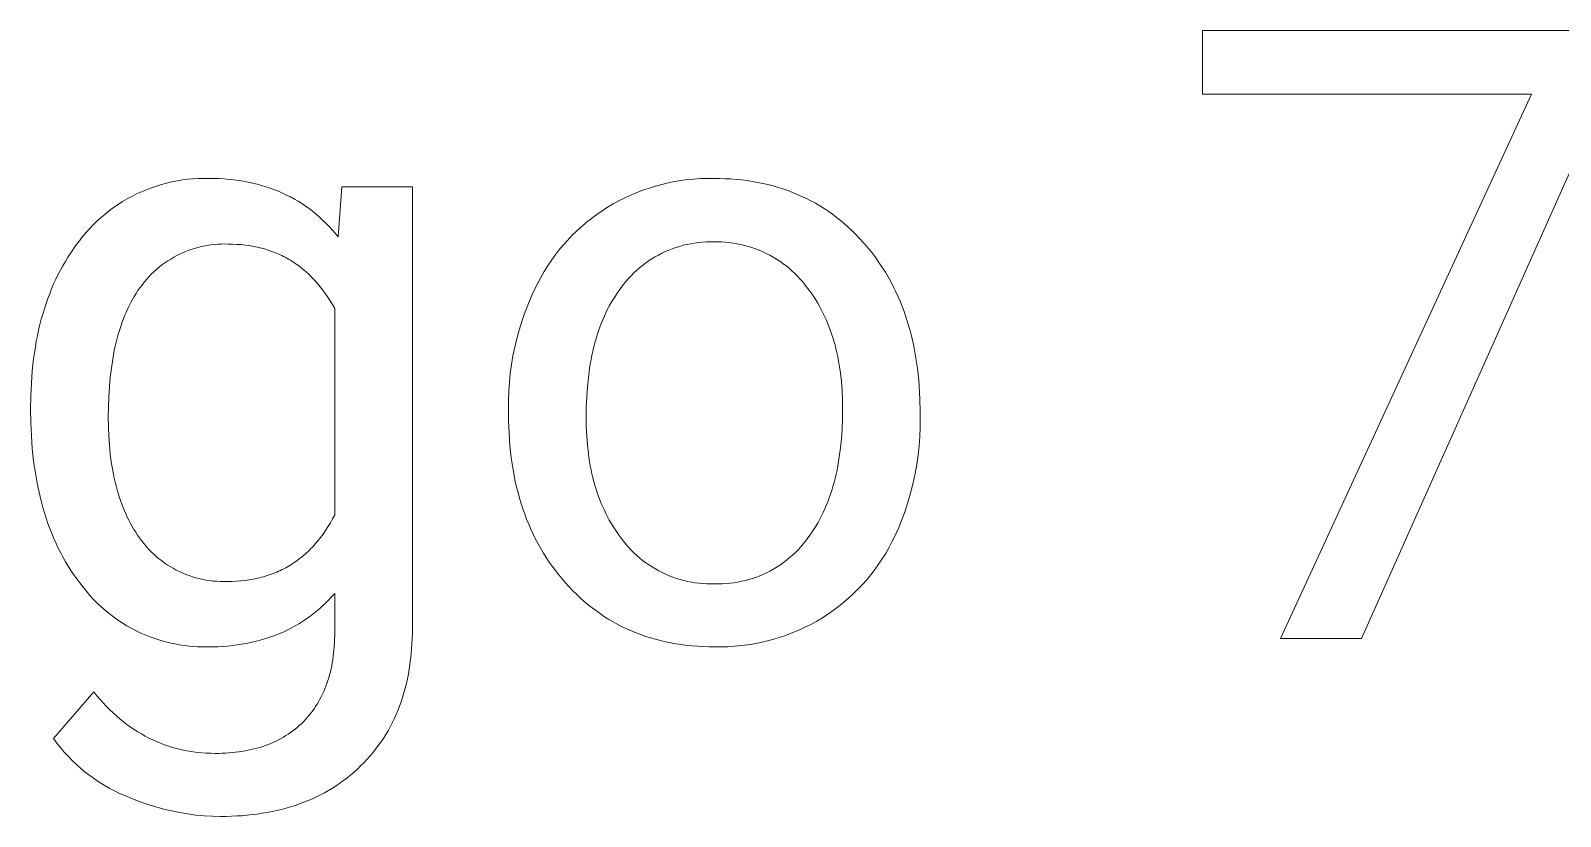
# Model space of a CAD drawing. Header units: millimetres. Extents: x -1480 to 5249, y -840 to 3860.
# Drawn here: x 3458.5 to 3618.7, y -327.3 to -244.9 of the extents above; entities that cross this region are included whole.
import ezdxf

# ---------------------------------------------------------------- set-up
doc = ezdxf.new("R2010")
doc.units = ezdxf.units.MM
doc.header["$MEASUREMENT"] = 0
doc.layers.add('Domyślny', color=7, linetype='Continuous', true_color=0x000000)

msp = doc.modelspace()

# ---------------------------------------------------------------- linework, layer by layer
at = {"layer": 'Domyślny', "color": 18, "lineweight": 15, "true_color": 0x000000}
for p, q in [((3581.21, -251.59), (3581.21, -244.94)), ((3581.21, -244.94), (3624.27, -244.94)), ((3624.27, -249.49), (3597.88, -308.66)), ((3615.69, -251.59), (3581.21, -251.59)), ((3589.39, -308.66), (3615.69, -251.59)), ((3471.65, -261.23), (3472.18, -261.06)), ((3472.18, -261.06), (3472.72, -260.92)), ((3472.72, -260.92), (3473.27, -260.79)), ((3473.27, -260.79), (3473.82, -260.68)), ((3473.82, -260.68), (3474.37, -260.59)), ((3474.37, -260.59), (3474.92, -260.52)), ((3474.92, -260.52), (3475.48, -260.47)), ((3475.48, -260.47), (3476.04, -260.44)), ((3476.04, -260.44), (3476.6, -260.43)), ((3476.6, -260.43), (3477.16, -260.43)), ((3477.16, -260.43), (3477.69, -260.44)), ((3477.69, -260.44), (3478.23, -260.45)), ((3478.23, -260.45), (3478.75, -260.48)), ((3478.75, -260.48), (3479.26, -260.53)), ((3479.26, -260.53), (3479.77, -260.58)), ((3479.77, -260.58), (3480.27, -260.65)), ((3480.27, -260.65), (3480.77, -260.73)), ((3480.77, -260.73), (3481.25, -260.82)), ((3481.25, -260.82), (3481.73, -260.92)), ((3481.73, -260.92), (3482.2, -261.03)), ((3482.2, -261.03), (3482.66, -261.16)), ((3482.66, -261.16), (3483.12, -261.3)), ((3523.92, -261.24), (3524.58, -261.06)), ((3524.58, -261.06), (3525.25, -260.9)), ((3525.25, -260.9), (3525.92, -260.77)), ((3525.92, -260.77), (3526.6, -260.65)), ((3526.6, -260.65), (3527.28, -260.56)), ((3527.28, -260.56), (3527.96, -260.5)), ((3527.96, -260.5), (3528.65, -260.45)), ((3528.65, -260.45), (3529.33, -260.43)), ((3529.33, -260.43), (3530.02, -260.43)), ((3530.02, -260.43), (3530.62, -260.44)), ((3530.62, -260.44), (3531.21, -260.46)), ((3531.21, -260.46), (3531.8, -260.49)), ((3531.8, -260.49), (3532.38, -260.53)), ((3532.38, -260.53), (3532.95, -260.59)), ((3532.95, -260.59), (3533.52, -260.66)), ((3533.52, -260.66), (3534.08, -260.75)), ((3534.08, -260.75), (3534.63, -260.85)), ((3534.63, -260.85), (3535.17, -260.96)), ((3535.17, -260.96), (3535.71, -261.08)), ((3535.71, -261.08), (3536.24, -261.22)), ((3468.1, -262.86), (3468.58, -262.58)), ((3468.58, -262.58), (3469.08, -262.31)), ((3469.08, -262.31), (3469.57, -262.06)), ((3469.57, -262.06), (3470.08, -261.82)), ((3470.08, -261.82), (3470.6, -261.61)), ((3470.6, -261.61), (3471.12, -261.41)), ((3471.12, -261.41), (3471.65, -261.23)), ((3483.12, -261.3), (3483.57, -261.45)), ((3483.57, -261.45), (3484.01, -261.61)), ((3484.01, -261.61), (3484.44, -261.78)), ((3484.44, -261.78), (3484.87, -261.97)), ((3484.87, -261.97), (3485.29, -262.17)), ((3485.29, -262.17), (3485.7, -262.37)), ((3485.7, -262.37), (3486.1, -262.6)), ((3486.1, -262.6), (3486.5, -262.83)), ((3490.67, -266.55), (3491.07, -261.3)), ((3491.07, -261.3), (3498.46, -261.3)), ((3498.46, -261.3), (3498.46, -307.5)), ((3519.5, -263.11), (3520.1, -262.78)), ((3520.1, -262.78), (3520.71, -262.47)), ((3520.71, -262.47), (3521.34, -262.18)), ((3521.34, -262.18), (3521.97, -261.91)), ((3521.97, -261.91), (3522.61, -261.67)), ((3522.61, -261.67), (3523.26, -261.44)), ((3523.26, -261.44), (3523.92, -261.24)), ((3536.24, -261.22), (3536.76, -261.37)), ((3536.76, -261.37), (3537.27, -261.53)), ((3537.27, -261.53), (3537.78, -261.71)), ((3537.78, -261.71), (3538.28, -261.9)), ((3538.28, -261.9), (3538.77, -262.1)), ((3538.77, -262.1), (3539.26, -262.32)), ((3539.26, -262.32), (3539.74, -262.54)), ((3539.74, -262.54), (3540.21, -262.79)), ((3540.21, -262.79), (3540.67, -263.04)), ((3465.86, -264.52), (3466.28, -264.16)), ((3466.28, -264.16), (3466.72, -263.81)), ((3466.72, -263.81), (3467.17, -263.48)), ((3467.17, -263.48), (3467.63, -263.16)), ((3467.63, -263.16), (3468.1, -262.86)), ((3486.5, -262.83), (3486.89, -263.07)), ((3486.89, -263.07), (3487.27, -263.33)), ((3487.27, -263.33), (3487.64, -263.6)), ((3487.64, -263.6), (3488.01, -263.88)), ((3488.01, -263.88), (3488.37, -264.17)), ((3488.37, -264.17), (3488.72, -264.48)), ((3517.22, -264.62), (3517.77, -264.21)), ((3517.77, -264.21), (3518.33, -263.82)), ((3518.33, -263.82), (3518.91, -263.46)), ((3518.91, -263.46), (3519.5, -263.11)), ((3540.67, -263.04), (3541.13, -263.31)), ((3541.13, -263.31), (3541.58, -263.59)), ((3541.58, -263.59), (3542.02, -263.88)), ((3542.02, -263.88), (3542.46, -264.19)), ((3542.46, -264.19), (3542.89, -264.51)), ((3464.28, -266.1), (3464.66, -265.69)), ((3464.66, -265.69), (3465.04, -265.28)), ((3465.04, -265.28), (3465.44, -264.89)), ((3465.44, -264.89), (3465.86, -264.52)), ((3488.72, -264.48), (3489.06, -264.79)), ((3489.06, -264.79), (3489.4, -265.12)), ((3489.4, -265.12), (3489.73, -265.46)), ((3489.73, -265.46), (3490.05, -265.81)), ((3490.05, -265.81), (3490.36, -266.17)), ((3515.17, -266.43), (3515.66, -265.95)), ((3515.66, -265.95), (3516.16, -265.49)), ((3516.16, -265.49), (3516.68, -265.05)), ((3516.68, -265.05), (3517.22, -264.62)), ((3542.89, -264.51), (3543.31, -264.85)), ((3543.31, -264.85), (3543.72, -265.19)), ((3543.72, -265.19), (3544.13, -265.56)), ((3544.13, -265.56), (3544.53, -265.93)), ((3544.53, -265.93), (3544.92, -266.32)), ((3462.96, -267.81), (3463.26, -267.38)), ((3463.26, -267.38), (3463.58, -266.97)), ((3463.58, -266.97), (3463.92, -266.53)), ((3463.92, -266.53), (3464.28, -266.1)), ((3476.23, -267.6), (3475.87, -267.7)), ((3476.59, -267.52), (3476.23, -267.6)), ((3476.95, -267.45), (3476.59, -267.52)), ((3477.32, -267.4), (3476.95, -267.45)), ((3477.69, -267.35), (3477.32, -267.4)), ((3478.06, -267.32), (3477.69, -267.35)), ((3478.43, -267.31), (3478.06, -267.32)), ((3478.8, -267.3), (3478.43, -267.31)), ((3479.17, -267.31), (3478.8, -267.3)), ((3479.63, -267.32), (3479.17, -267.31)), ((3480.09, -267.34), (3479.63, -267.32)), ((3480.53, -267.37), (3480.09, -267.34)), ((3480.97, -267.41), (3480.53, -267.37)), ((3481.4, -267.47), (3480.97, -267.41)), ((3481.83, -267.55), (3481.4, -267.47)), ((3482.25, -267.63), (3481.83, -267.55)), ((3490.36, -266.17), (3490.67, -266.55)), ((3513.81, -267.96), (3514.25, -267.43)), ((3514.25, -267.43), (3514.7, -266.92)), ((3514.7, -266.92), (3515.17, -266.43)), ((3526.46, -267.55), (3526.07, -267.67)), ((3526.84, -267.44), (3526.46, -267.55)), ((3527.23, -267.35), (3526.84, -267.44)), ((3527.63, -267.27), (3527.23, -267.35)), ((3528.02, -267.2), (3527.63, -267.27)), ((3528.42, -267.15), (3528.02, -267.2)), ((3528.82, -267.12), (3528.42, -267.15)), ((3529.22, -267.09), (3528.82, -267.12)), ((3529.62, -267.08), (3529.22, -267.09)), ((3530.02, -267.08), (3529.62, -267.08)), ((3530.43, -267.08), (3530.02, -267.08)), ((3530.83, -267.09), (3530.43, -267.08)), ((3531.24, -267.12), (3530.83, -267.09)), ((3531.65, -267.15), (3531.24, -267.12)), ((3532.05, -267.21), (3531.65, -267.15)), ((3532.45, -267.27), (3532.05, -267.21)), ((3532.85, -267.35), (3532.45, -267.27)), ((3533.25, -267.45), (3532.85, -267.35)), ((3533.64, -267.55), (3533.25, -267.45)), ((3534.03, -267.67), (3533.64, -267.55)), ((3544.92, -266.32), (3545.3, -266.72)), ((3545.3, -266.72), (3545.68, -267.13)), ((3545.68, -267.13), (3546.05, -267.55)), ((3546.05, -267.55), (3546.4, -267.98)), ((3461.84, -269.58), (3462.11, -269.12)), ((3462.11, -269.12), (3462.38, -268.67)), ((3462.38, -268.67), (3462.67, -268.24)), ((3462.67, -268.24), (3462.96, -267.81)), ((3472.83, -269.07), (3472.53, -269.28)), ((3473.15, -268.88), (3472.83, -269.07)), ((3473.47, -268.69), (3473.15, -268.88)), ((3473.8, -268.51), (3473.47, -268.69)), ((3474.13, -268.35), (3473.8, -268.51)), ((3474.47, -268.19), (3474.13, -268.35)), ((3474.81, -268.05), (3474.47, -268.19)), ((3475.16, -267.92), (3474.81, -268.05)), ((3475.51, -267.8), (3475.16, -267.92)), ((3475.87, -267.7), (3475.51, -267.8)), ((3482.66, -267.73), (3482.25, -267.63)), ((3482.86, -267.79), (3482.66, -267.73)), ((3483.06, -267.85), (3482.86, -267.79)), ((3483.26, -267.91), (3483.06, -267.85)), ((3483.45, -267.97), (3483.26, -267.91)), ((3483.65, -268.04), (3483.45, -267.97)), ((3483.84, -268.11), (3483.65, -268.04)), ((3484.03, -268.18), (3483.84, -268.11)), ((3484.22, -268.26), (3484.03, -268.18)), ((3484.41, -268.34), (3484.22, -268.26)), ((3484.6, -268.43), (3484.41, -268.34)), ((3484.78, -268.52), (3484.6, -268.43)), ((3484.96, -268.61), (3484.78, -268.52)), ((3485.14, -268.7), (3484.96, -268.61)), ((3485.32, -268.8), (3485.14, -268.7)), ((3485.5, -268.9), (3485.32, -268.8)), ((3485.68, -269), (3485.5, -268.9)), ((3485.85, -269.11), (3485.68, -269)), ((3486.02, -269.22), (3485.85, -269.11)), ((3512.61, -269.62), (3512.99, -269.06)), ((3512.99, -269.06), (3513.39, -268.5)), ((3513.39, -268.5), (3513.81, -267.96)), ((3523.21, -269.08), (3522.88, -269.31)), ((3523.54, -268.86), (3523.21, -269.08)), ((3523.88, -268.65), (3523.54, -268.86)), ((3524.23, -268.46), (3523.88, -268.65)), ((3524.59, -268.27), (3524.23, -268.46)), ((3524.95, -268.1), (3524.59, -268.27)), ((3525.32, -267.94), (3524.95, -268.1)), ((3525.69, -267.8), (3525.32, -267.94)), ((3526.07, -267.67), (3525.69, -267.8)), ((3534.41, -267.81), (3534.03, -267.67)), ((3534.79, -267.96), (3534.41, -267.81)), ((3535.17, -268.12), (3534.79, -267.96)), ((3535.53, -268.29), (3535.17, -268.12)), ((3535.9, -268.48), (3535.53, -268.29)), ((3536.25, -268.68), (3535.9, -268.48)), ((3536.6, -268.89), (3536.25, -268.68)), ((3536.94, -269.11), (3536.6, -268.89)), ((3537.27, -269.34), (3536.94, -269.11)), ((3546.4, -267.98), (3546.75, -268.42)), ((3546.75, -268.42), (3547.08, -268.87)), ((3547.08, -268.87), (3547.4, -269.33)), ((3461.11, -271), (3461.34, -270.52)), ((3461.34, -270.52), (3461.59, -270.04)), ((3461.59, -270.04), (3461.84, -269.58)), ((3470.85, -270.75), (3470.6, -271.02)), ((3471.11, -270.48), (3470.85, -270.75)), ((3471.38, -270.22), (3471.11, -270.48)), ((3471.65, -269.97), (3471.38, -270.22)), ((3471.94, -269.73), (3471.65, -269.97)), ((3472.23, -269.5), (3471.94, -269.73)), ((3472.53, -269.28), (3472.23, -269.5)), ((3486.19, -269.34), (3486.02, -269.22)), ((3486.36, -269.45), (3486.19, -269.34)), ((3486.52, -269.57), (3486.36, -269.45)), ((3486.69, -269.7), (3486.52, -269.57)), ((3486.85, -269.82), (3486.69, -269.7)), ((3487.01, -269.96), (3486.85, -269.82)), ((3487.17, -270.09), (3487.01, -269.96)), ((3487.33, -270.23), (3487.17, -270.09)), ((3487.64, -270.51), (3487.33, -270.23)), ((3487.94, -270.81), (3487.64, -270.51)), ((3488.23, -271.12), (3487.94, -270.81)), ((3511.59, -271.4), (3511.91, -270.8)), ((3511.91, -270.8), (3512.25, -270.2)), ((3512.25, -270.2), (3512.61, -269.62)), ((3521.37, -270.63), (3521.1, -270.92)), ((3521.65, -270.34), (3521.37, -270.63)), ((3521.94, -270.07), (3521.65, -270.34)), ((3522.25, -269.81), (3521.94, -270.07)), ((3522.56, -269.55), (3522.25, -269.81)), ((3522.88, -269.31), (3522.56, -269.55)), ((3537.6, -269.59), (3537.27, -269.34)), ((3537.92, -269.84), (3537.6, -269.59)), ((3538.22, -270.11), (3537.92, -269.84)), ((3538.52, -270.39), (3538.22, -270.11)), ((3538.81, -270.68), (3538.52, -270.39)), ((3539.09, -270.98), (3538.81, -270.68)), ((3547.4, -269.33), (3547.71, -269.8)), ((3547.71, -269.8), (3548.01, -270.27)), ((3548.01, -270.27), (3548.29, -270.75)), ((3548.29, -270.75), (3548.57, -271.25)), ((3460.47, -272.51), (3460.67, -272)), ((3460.67, -272), (3460.88, -271.49)), ((3460.88, -271.49), (3461.11, -271)), ((3469.72, -272.19), (3469.52, -272.49)), ((3469.92, -271.9), (3469.72, -272.19)), ((3470.14, -271.6), (3469.92, -271.9)), ((3470.37, -271.31), (3470.14, -271.6)), ((3470.6, -271.02), (3470.37, -271.31)), ((3488.52, -271.44), (3488.23, -271.12)), ((3488.8, -271.78), (3488.52, -271.44)), ((3489.07, -272.13), (3488.8, -271.78)), ((3489.34, -272.49), (3489.07, -272.13)), ((3510.9, -272.85), (3511.29, -272.01)), ((3511.29, -272.01), (3511.59, -271.4)), ((3520.11, -272.16), (3519.9, -272.47)), ((3520.34, -271.86), (3520.11, -272.16)), ((3520.58, -271.54), (3520.34, -271.86)), ((3520.83, -271.23), (3520.58, -271.54)), ((3521.1, -270.92), (3520.83, -271.23)), ((3539.35, -271.28), (3539.09, -270.98)), ((3539.61, -271.6), (3539.35, -271.28)), ((3539.86, -271.92), (3539.61, -271.6)), ((3540.08, -272.23), (3539.86, -271.92)), ((3540.3, -272.54), (3540.08, -272.23)), ((3548.57, -271.25), (3548.83, -271.75)), ((3548.83, -271.75), (3549.08, -272.26)), ((3549.08, -272.26), (3549.32, -272.78)), ((3459.91, -274.09), (3460.09, -273.55)), ((3460.09, -273.55), (3460.27, -273.02)), ((3460.27, -273.02), (3460.47, -272.51)), ((3468.8, -273.77), (3468.63, -274.12)), ((3468.97, -273.44), (3468.8, -273.77)), ((3469.15, -273.11), (3468.97, -273.44)), ((3469.33, -272.8), (3469.15, -273.11)), ((3469.52, -272.49), (3469.33, -272.8)), ((3489.6, -272.87), (3489.34, -272.49)), ((3489.85, -273.26), (3489.6, -272.87)), ((3490.09, -273.66), (3489.85, -273.26)), ((3490.33, -274.08), (3490.09, -273.66)), ((3510.21, -274.57), (3510.54, -273.7)), ((3510.54, -273.7), (3510.9, -272.85)), ((3519.09, -273.79), (3518.91, -274.14)), ((3519.28, -273.45), (3519.09, -273.79)), ((3519.48, -273.11), (3519.28, -273.45)), ((3519.69, -272.79), (3519.48, -273.11)), ((3519.9, -272.47), (3519.69, -272.79)), ((3540.52, -272.85), (3540.3, -272.54)), ((3540.72, -273.17), (3540.52, -272.85)), ((3540.92, -273.5), (3540.72, -273.17)), ((3541.11, -273.83), (3540.92, -273.5)), ((3541.29, -274.17), (3541.11, -273.83)), ((3549.32, -272.78), (3549.55, -273.3)), ((3549.55, -273.3), (3549.76, -273.84)), ((3549.76, -273.84), (3549.96, -274.38)), ((3459.45, -275.75), (3459.59, -275.19)), ((3459.59, -275.19), (3459.75, -274.64)), ((3459.75, -274.64), (3459.91, -274.09)), ((3468.04, -275.57), (3467.91, -275.96)), ((3468.18, -275.2), (3468.04, -275.57)), ((3468.32, -274.83), (3468.18, -275.2)), ((3468.47, -274.47), (3468.32, -274.83)), ((3468.63, -274.12), (3468.47, -274.47)), ((3490.33, -295.7), (3490.33, -274.08)), ((3509.64, -276.32), (3509.91, -275.44)), ((3509.91, -275.44), (3510.21, -274.57)), ((3518.41, -275.24), (3518.25, -275.62)), ((3518.57, -274.87), (3518.41, -275.24)), ((3518.74, -274.5), (3518.57, -274.87)), ((3518.91, -274.14), (3518.74, -274.5)), ((3541.47, -274.52), (3541.29, -274.17)), ((3541.64, -274.87), (3541.47, -274.52)), ((3541.8, -275.22), (3541.64, -274.87)), ((3541.95, -275.58), (3541.8, -275.22)), ((3542.1, -275.95), (3541.95, -275.58)), ((3549.96, -274.38), (3550.16, -274.94)), ((3550.16, -274.94), (3550.34, -275.5)), ((3550.34, -275.5), (3550.5, -276.07)), ((3459.07, -277.5), (3459.19, -276.91)), ((3459.19, -276.91), (3459.31, -276.33)), ((3459.31, -276.33), (3459.45, -275.75)), ((3467.54, -277.17), (3467.44, -277.59)), ((3467.66, -276.76), (3467.54, -277.17)), ((3467.78, -276.36), (3467.66, -276.76)), ((3467.91, -275.96), (3467.78, -276.36)), ((3509.18, -278.12), (3509.39, -277.22)), ((3509.39, -277.22), (3509.64, -276.32)), ((3517.83, -276.82), (3517.71, -277.23)), ((3517.96, -276.41), (3517.83, -276.82)), ((3518.1, -276.01), (3517.96, -276.41)), ((3518.25, -275.62), (3518.1, -276.01)), ((3542.24, -276.33), (3542.1, -275.95)), ((3542.37, -276.71), (3542.24, -276.33)), ((3542.5, -277.09), (3542.37, -276.71)), ((3542.62, -277.48), (3542.5, -277.09)), ((3550.5, -276.07), (3550.66, -276.65)), ((3550.66, -276.65), (3550.81, -277.23)), ((3458.79, -279.32), (3458.87, -278.71)), ((3458.87, -278.71), (3458.97, -278.1)), ((3458.97, -278.1), (3459.07, -277.5)), ((3467.24, -278.46), (3467.07, -279.36)), ((3467.34, -278.02), (3467.24, -278.46)), ((3467.44, -277.59), (3467.34, -278.02)), ((3509, -279.02), (3509.18, -278.12)), ((3517.37, -278.52), (3517.27, -278.97)), ((3517.48, -278.08), (3517.37, -278.52)), ((3517.59, -277.65), (3517.48, -278.08)), ((3517.71, -277.23), (3517.59, -277.65)), ((3542.73, -277.88), (3542.62, -277.48)), ((3542.83, -278.28), (3542.73, -277.88)), ((3542.93, -278.69), (3542.83, -278.28)), ((3543.02, -279.11), (3542.93, -278.69)), ((3550.81, -277.23), (3550.94, -277.83)), ((3550.94, -277.83), (3551.06, -278.43)), ((3551.06, -278.43), (3551.17, -279.05)), ((3458.65, -280.59), (3458.79, -279.32)), ((3466.93, -280.3), (3466.81, -281.27)), ((3467.07, -279.36), (3466.93, -280.3)), ((3508.72, -280.85), (3508.84, -279.93)), ((3508.84, -279.93), (3509, -279.02)), ((3517.03, -280.36), (3516.9, -281.32)), ((3517.1, -279.89), (3517.03, -280.36)), ((3517.18, -279.42), (3517.1, -279.89)), ((3517.27, -278.97), (3517.18, -279.42)), ((3543.1, -279.53), (3543.02, -279.11)), ((3543.17, -279.95), (3543.1, -279.53)), ((3543.24, -280.39), (3543.17, -279.95)), ((3543.3, -280.83), (3543.24, -280.39)), ((3551.17, -279.05), (3551.27, -279.67)), ((3551.27, -279.67), (3551.36, -280.3)), ((3551.36, -280.3), (3551.43, -280.93)), ((3458.49, -283.21), (3458.55, -281.88)), ((3458.55, -281.88), (3458.65, -280.59)), ((3466.81, -281.27), (3466.72, -282.28)), ((3508.57, -282.69), (3508.63, -281.77)), ((3508.63, -281.77), (3508.72, -280.85)), ((3516.9, -281.32), (3516.8, -282.32)), ((3543.4, -281.72), (3543.3, -280.83)), ((3543.47, -282.64), (3543.4, -281.72)), ((3551.43, -280.93), (3551.5, -281.58)), ((3551.5, -281.58), (3551.55, -282.24)), ((3458.47, -284.58), (3458.49, -283.21)), ((3466.66, -283.32), (3466.62, -284.39)), ((3466.72, -282.28), (3466.66, -283.32)), ((3508.53, -283.61), (3508.57, -282.69)), ((3508.53, -284.54), (3508.53, -283.61)), ((3516.72, -283.35), (3516.68, -284.41)), ((3516.8, -282.32), (3516.72, -283.35)), ((3543.52, -283.58), (3543.47, -282.64)), ((3543.53, -284.54), (3543.52, -283.58)), ((3551.55, -282.24), (3551.59, -282.9)), ((3551.59, -282.9), (3551.62, -283.57)), ((3551.62, -283.57), (3551.64, -284.94)), ((3458.49, -286.01), (3458.47, -284.58)), ((3466.62, -284.39), (3466.6, -285.5)), ((3508.53, -285.1), (3508.53, -284.54)), ((3508.54, -285.79), (3508.53, -285.1)), ((3516.68, -284.41), (3516.67, -285.5)), ((3543.52, -285.62), (3543.53, -284.54)), ((3551.64, -284.94), (3551.64, -285.5)), ((3458.55, -287.4), (3458.49, -286.01)), ((3466.6, -285.5), (3466.62, -286.49)), ((3466.62, -286.49), (3466.65, -287.45)), ((3508.56, -286.46), (3508.54, -285.79)), ((3508.59, -287.13), (3508.56, -286.46)), ((3516.67, -285.5), (3516.68, -286.47)), ((3516.68, -286.47), (3516.72, -287.42)), ((3543.4, -287.68), (3543.47, -286.66)), ((3543.47, -286.66), (3543.52, -285.62)), ((3551.64, -286.49), (3551.6, -287.47)), ((3551.64, -285.5), (3551.64, -286.49)), ((3458.65, -288.75), (3458.55, -287.4)), ((3466.65, -287.45), (3466.72, -288.38)), ((3466.72, -288.38), (3466.81, -289.29)), ((3508.63, -287.79), (3508.59, -287.13)), ((3508.68, -288.45), (3508.63, -287.79)), ((3516.72, -287.42), (3516.8, -288.34)), ((3516.8, -288.34), (3516.9, -289.24)), ((3543.31, -288.66), (3543.4, -287.68)), ((3551.6, -287.47), (3551.53, -288.45)), ((3458.79, -290.06), (3458.65, -288.75)), ((3466.81, -289.29), (3466.92, -290.17)), ((3508.74, -289.09), (3508.68, -288.45)), ((3508.82, -289.72), (3508.74, -289.09)), ((3508.91, -290.35), (3508.82, -289.72)), ((3516.9, -289.24), (3516.96, -289.68)), ((3516.96, -289.68), (3517.03, -290.12)), ((3543.11, -290.08), (3543.18, -289.61)), ((3543.18, -289.61), (3543.31, -288.66)), ((3551.43, -289.43), (3551.29, -290.41)), ((3551.53, -288.45), (3551.43, -289.43)), ((3458.88, -290.7), (3458.79, -290.06)), ((3458.97, -291.33), (3458.88, -290.7)), ((3459.08, -291.95), (3458.97, -291.33)), ((3466.92, -290.17), (3467.07, -291.03)), ((3467.07, -291.03), (3467.15, -291.44)), ((3467.15, -291.44), (3467.23, -291.85)), ((3509.01, -290.97), (3508.91, -290.35)), ((3509.12, -291.58), (3509.01, -290.97)), ((3509.24, -292.18), (3509.12, -291.58)), ((3517.03, -290.12), (3517.1, -290.54)), ((3517.1, -290.54), (3517.18, -290.97)), ((3517.18, -290.97), (3517.27, -291.38)), ((3517.27, -291.38), (3517.37, -291.79)), ((3542.74, -291.86), (3542.84, -291.43)), ((3542.84, -291.43), (3542.94, -290.99)), ((3542.94, -290.99), (3543.03, -290.54)), ((3543.03, -290.54), (3543.11, -290.08)), ((3551.12, -291.37), (3550.91, -292.34)), ((3551.29, -290.41), (3551.12, -291.37)), ((3459.2, -292.57), (3459.08, -291.95)), ((3459.32, -293.17), (3459.2, -292.57)), ((3459.46, -293.76), (3459.32, -293.17)), ((3467.23, -291.85), (3467.32, -292.26)), ((3467.32, -292.26), (3467.42, -292.65)), ((3467.42, -292.65), (3467.53, -293.05)), ((3467.53, -293.05), (3467.64, -293.43)), ((3509.38, -292.77), (3509.24, -292.18)), ((3509.53, -293.35), (3509.38, -292.77)), ((3517.37, -291.79), (3517.48, -292.2)), ((3517.48, -292.2), (3517.59, -292.59)), ((3517.59, -292.59), (3517.71, -292.99)), ((3517.71, -292.99), (3517.83, -293.37)), ((3542.26, -293.53), (3542.39, -293.12)), ((3542.39, -293.12), (3542.51, -292.71)), ((3542.51, -292.71), (3542.63, -292.29)), ((3542.63, -292.29), (3542.74, -291.86)), ((3550.91, -292.34), (3550.67, -293.29)), ((3459.6, -294.35), (3459.46, -293.76)), ((3459.76, -294.92), (3459.6, -294.35)), ((3467.64, -293.43), (3467.76, -293.81)), ((3467.76, -293.81), (3467.88, -294.18)), ((3467.88, -294.18), (3468.02, -294.54)), ((3468.02, -294.54), (3468.15, -294.9)), ((3509.68, -293.93), (3509.53, -293.35)), ((3509.85, -294.49), (3509.68, -293.93)), ((3510.04, -295.05), (3509.85, -294.49)), ((3517.83, -293.37), (3517.96, -293.75)), ((3517.96, -293.75), (3518.1, -294.12)), ((3518.1, -294.12), (3518.25, -294.49)), ((3518.25, -294.49), (3518.41, -294.85)), ((3541.66, -295.07), (3541.82, -294.69)), ((3541.82, -294.69), (3541.98, -294.31)), ((3541.98, -294.31), (3542.12, -293.92)), ((3542.12, -293.92), (3542.26, -293.53)), ((3550.4, -294.24), (3550.1, -295.18)), ((3550.67, -293.29), (3550.4, -294.24)), ((3459.93, -295.49), (3459.76, -294.92)), ((3460.1, -296.04), (3459.93, -295.49)), ((3460.29, -296.59), (3460.1, -296.04)), ((3468.15, -294.9), (3468.3, -295.25)), ((3468.3, -295.25), (3468.45, -295.59)), ((3468.45, -295.59), (3468.6, -295.93)), ((3468.6, -295.93), (3468.77, -296.26)), ((3468.77, -296.26), (3468.93, -296.58)), ((3489.87, -296.54), (3490.1, -296.12)), ((3490.1, -296.12), (3490.33, -295.7)), ((3510.23, -295.6), (3510.04, -295.05)), ((3510.43, -296.14), (3510.23, -295.6)), ((3510.65, -296.67), (3510.43, -296.14)), ((3518.41, -294.85), (3518.57, -295.21)), ((3518.57, -295.21), (3518.74, -295.56)), ((3518.74, -295.56), (3518.91, -295.9)), ((3518.91, -295.9), (3519.09, -296.24)), ((3519.09, -296.24), (3519.28, -296.57)), ((3540.95, -296.49), (3541.14, -296.14)), ((3541.14, -296.14), (3541.32, -295.79)), ((3541.32, -295.79), (3541.5, -295.43)), ((3541.5, -295.43), (3541.66, -295.07)), ((3549.76, -296.1), (3549.4, -297.01)), ((3550.1, -295.18), (3549.76, -296.1)), ((3460.49, -297.12), (3460.29, -296.59)), ((3460.69, -297.65), (3460.49, -297.12)), ((3460.91, -298.17), (3460.69, -297.65)), ((3468.93, -296.58), (3469.11, -296.9)), ((3469.11, -296.9), (3469.29, -297.21)), ((3469.29, -297.21), (3469.48, -297.51)), ((3469.48, -297.51), (3469.67, -297.8)), ((3469.67, -297.8), (3469.87, -298.09)), ((3488.84, -298.06), (3489.11, -297.7)), ((3489.11, -297.7), (3489.37, -297.33)), ((3489.37, -297.33), (3489.62, -296.94)), ((3489.62, -296.94), (3489.87, -296.54)), ((3510.88, -297.2), (3510.65, -296.67)), ((3511.12, -297.71), (3510.88, -297.2)), ((3511.37, -298.22), (3511.12, -297.71)), ((3519.28, -296.57), (3519.48, -296.9)), ((3519.48, -296.9), (3519.69, -297.22)), ((3519.69, -297.22), (3519.9, -297.53)), ((3519.9, -297.53), (3520.11, -297.84)), ((3520.11, -297.84), (3520.34, -298.14)), ((3539.9, -298.09), (3540.13, -297.79)), ((3540.13, -297.79), (3540.34, -297.47)), ((3540.34, -297.47), (3540.55, -297.15)), ((3540.55, -297.15), (3540.76, -296.82)), ((3540.76, -296.82), (3540.95, -296.49)), ((3549, -297.91), (3548.7, -298.53)), ((3549.4, -297.01), (3549, -297.91)), ((3461.14, -298.68), (3460.91, -298.17)), ((3461.37, -299.17), (3461.14, -298.68)), ((3461.62, -299.66), (3461.37, -299.17)), ((3469.87, -298.09), (3470.09, -298.39)), ((3470.09, -298.39), (3470.32, -298.68)), ((3470.32, -298.68), (3470.56, -298.97)), ((3470.56, -298.97), (3470.8, -299.24)), ((3470.8, -299.24), (3471.06, -299.51)), ((3471.06, -299.51), (3471.33, -299.77)), ((3487.38, -299.66), (3487.54, -299.52)), ((3487.54, -299.52), (3487.69, -299.37)), ((3487.69, -299.37), (3487.84, -299.22)), ((3487.84, -299.22), (3487.99, -299.06)), ((3487.99, -299.06), (3488.28, -298.74)), ((3488.28, -298.74), (3488.56, -298.41)), ((3488.56, -298.41), (3488.84, -298.06)), ((3511.63, -298.72), (3511.37, -298.22)), ((3511.91, -299.21), (3511.63, -298.72)), ((3512.19, -299.69), (3511.91, -299.21)), ((3520.34, -298.14), (3520.58, -298.46)), ((3520.58, -298.46), (3520.84, -298.78)), ((3520.84, -298.78), (3521.1, -299.08)), ((3521.1, -299.08), (3521.38, -299.38)), ((3521.38, -299.38), (3521.66, -299.66)), ((3538.28, -299.9), (3538.58, -299.63)), ((3538.58, -299.63), (3538.86, -299.34)), ((3538.86, -299.34), (3539.14, -299.04)), ((3539.14, -299.04), (3539.4, -298.73)), ((3539.4, -298.73), (3539.66, -298.42)), ((3539.66, -298.42), (3539.9, -298.09)), ((3548.38, -299.13), (3548.04, -299.72)), ((3548.7, -298.53), (3548.38, -299.13)), ((3461.87, -300.14), (3461.62, -299.66)), ((3462.14, -300.61), (3461.87, -300.14)), ((3462.42, -301.07), (3462.14, -300.61)), ((3462.7, -301.52), (3462.42, -301.07)), ((3471.33, -299.77), (3471.6, -300.01)), ((3471.6, -300.01), (3471.88, -300.25)), ((3471.88, -300.25), (3472.17, -300.48)), ((3472.17, -300.48), (3472.47, -300.7)), ((3472.47, -300.7), (3472.78, -300.91)), ((3472.78, -300.91), (3473.09, -301.1)), ((3473.09, -301.1), (3473.41, -301.29)), ((3485, -301.33), (3485.19, -301.23)), ((3485.19, -301.23), (3485.37, -301.13)), ((3485.37, -301.13), (3485.55, -301.03)), ((3485.55, -301.03), (3485.72, -300.92)), ((3485.72, -300.92), (3485.9, -300.81)), ((3485.9, -300.81), (3486.07, -300.69)), ((3486.07, -300.69), (3486.24, -300.58)), ((3486.24, -300.58), (3486.41, -300.46)), ((3486.41, -300.46), (3486.58, -300.33)), ((3486.58, -300.33), (3486.74, -300.2)), ((3486.74, -300.2), (3486.9, -300.07)), ((3486.9, -300.07), (3487.07, -299.94)), ((3487.07, -299.94), (3487.22, -299.8)), ((3487.22, -299.8), (3487.38, -299.66)), ((3512.49, -300.16), (3512.19, -299.69)), ((3512.8, -300.63), (3512.49, -300.16)), ((3513.12, -301.08), (3512.8, -300.63)), ((3513.45, -301.53), (3513.12, -301.08)), ((3521.66, -299.66), (3521.96, -299.94)), ((3521.96, -299.94), (3522.26, -300.2)), ((3522.26, -300.2), (3522.58, -300.46)), ((3522.58, -300.46), (3522.9, -300.7)), ((3522.9, -300.7), (3523.23, -300.93)), ((3523.23, -300.93), (3523.57, -301.15)), ((3523.57, -301.15), (3523.92, -301.36)), ((3536.32, -301.34), (3536.67, -301.13)), ((3536.67, -301.13), (3537.01, -300.91)), ((3537.01, -300.91), (3537.34, -300.67)), ((3537.34, -300.67), (3537.66, -300.43)), ((3537.66, -300.43), (3537.98, -300.17)), ((3537.98, -300.17), (3538.28, -299.9)), ((3547.3, -300.86), (3546.9, -301.42)), ((3547.68, -300.3), (3547.3, -300.86)), ((3548.04, -299.72), (3547.68, -300.3)), ((3463, -301.97), (3462.7, -301.52)), ((3463.31, -302.4), (3463, -301.97)), ((3463.62, -302.82), (3463.31, -302.4)), ((3463.96, -303.27), (3463.62, -302.82)), ((3473.41, -301.29), (3473.73, -301.47)), ((3473.73, -301.47), (3474.06, -301.63)), ((3474.06, -301.63), (3474.4, -301.78)), ((3474.4, -301.78), (3474.74, -301.93)), ((3474.74, -301.93), (3475.09, -302.05)), ((3475.09, -302.05), (3475.44, -302.17)), ((3475.44, -302.17), (3475.79, -302.28)), ((3475.79, -302.28), (3476.15, -302.37)), ((3476.15, -302.37), (3476.51, -302.45)), ((3476.51, -302.45), (3476.87, -302.52)), ((3476.87, -302.52), (3477.24, -302.58)), ((3477.24, -302.58), (3477.61, -302.62)), ((3477.61, -302.62), (3477.97, -302.65)), ((3477.97, -302.65), (3478.34, -302.67)), ((3478.34, -302.67), (3478.71, -302.67)), ((3478.71, -302.67), (3479.08, -302.66)), ((3479.08, -302.66), (3479.56, -302.66)), ((3479.56, -302.66), (3480.02, -302.64)), ((3480.02, -302.64), (3480.48, -302.6)), ((3480.48, -302.6), (3480.93, -302.56)), ((3480.93, -302.56), (3481.38, -302.49)), ((3481.38, -302.49), (3481.81, -302.42)), ((3481.81, -302.42), (3482.24, -302.33)), ((3482.24, -302.33), (3482.45, -302.28)), ((3482.45, -302.28), (3482.66, -302.23)), ((3482.66, -302.23), (3482.86, -302.17)), ((3482.86, -302.17), (3483.07, -302.11)), ((3483.07, -302.11), (3483.27, -302.05)), ((3483.27, -302.05), (3483.47, -301.98)), ((3483.47, -301.98), (3483.67, -301.91)), ((3483.67, -301.91), (3483.87, -301.84)), ((3483.87, -301.84), (3484.06, -301.76)), ((3484.06, -301.76), (3484.25, -301.68)), ((3484.25, -301.68), (3484.45, -301.6)), ((3484.45, -301.6), (3484.63, -301.51)), ((3484.63, -301.51), (3484.82, -301.42)), ((3484.82, -301.42), (3485, -301.33)), ((3513.79, -301.97), (3513.45, -301.53)), ((3514.15, -302.4), (3513.79, -301.97)), ((3514.51, -302.82), (3514.15, -302.4)), ((3514.89, -303.23), (3514.51, -302.82)), ((3523.92, -301.36), (3524.27, -301.56)), ((3524.27, -301.56), (3524.63, -301.74)), ((3524.63, -301.74), (3525, -301.91)), ((3525, -301.91), (3525.37, -302.07)), ((3525.37, -302.07), (3525.75, -302.21)), ((3525.75, -302.21), (3526.13, -302.35)), ((3526.13, -302.35), (3526.51, -302.46)), ((3526.51, -302.46), (3526.9, -302.57)), ((3526.9, -302.57), (3527.3, -302.66)), ((3527.3, -302.66), (3527.69, -302.74)), ((3527.69, -302.74), (3528.09, -302.8)), ((3528.09, -302.8), (3528.49, -302.85)), ((3528.49, -302.85), (3528.9, -302.89)), ((3531.33, -302.89), (3531.73, -302.85)), ((3531.73, -302.85), (3532.13, -302.8)), ((3532.13, -302.8), (3532.53, -302.73)), ((3532.53, -302.73), (3532.93, -302.65)), ((3532.93, -302.65), (3533.32, -302.56)), ((3533.32, -302.56), (3533.72, -302.46)), ((3533.72, -302.46), (3534.1, -302.34)), ((3534.1, -302.34), (3534.49, -302.2)), ((3534.49, -302.2), (3534.87, -302.06)), ((3534.87, -302.06), (3535.24, -301.9)), ((3535.24, -301.9), (3535.61, -301.72)), ((3535.61, -301.72), (3535.97, -301.54)), ((3535.97, -301.54), (3536.32, -301.34)), ((3546.05, -302.48), (3545.6, -302.99)), ((3546.48, -301.96), (3546.05, -302.48)), ((3546.9, -301.42), (3546.48, -301.96)), ((3464.31, -303.7), (3463.96, -303.27)), ((3464.67, -304.13), (3464.31, -303.7)), ((3465.05, -304.54), (3464.67, -304.13)), ((3490.02, -304.26), (3489.71, -304.6)), ((3490.33, -303.92), (3490.02, -304.26)), ((3490.33, -308), (3490.33, -303.92)), ((3515.28, -303.64), (3514.89, -303.23)), ((3515.67, -304.02), (3515.28, -303.64)), ((3516.07, -304.4), (3515.67, -304.02)), ((3516.47, -304.76), (3516.07, -304.4)), ((3528.9, -302.89), (3529.3, -302.91)), ((3529.3, -302.91), (3529.7, -302.92)), ((3529.7, -302.92), (3530.11, -302.91)), ((3530.11, -302.91), (3530.51, -302.92)), ((3530.51, -302.92), (3530.92, -302.91)), ((3530.92, -302.91), (3531.33, -302.89)), ((3544.14, -304.43), (3543.63, -304.87)), ((3544.65, -303.97), (3544.14, -304.43)), ((3545.13, -303.49), (3544.65, -303.97)), ((3545.6, -302.99), (3545.13, -303.49)), ((3465.44, -304.93), (3465.05, -304.54)), ((3465.85, -305.32), (3465.44, -304.93)), ((3466.27, -305.69), (3465.85, -305.32)), ((3466.7, -306.04), (3466.27, -305.69)), ((3467.14, -306.38), (3466.7, -306.04)), ((3488.38, -305.82), (3488.03, -306.1)), ((3488.72, -305.53), (3488.38, -305.82)), ((3489.06, -305.23), (3488.72, -305.53)), ((3489.39, -304.92), (3489.06, -305.23)), ((3489.71, -304.6), (3489.39, -304.92)), ((3516.88, -305.1), (3516.47, -304.76)), ((3517.3, -305.44), (3516.88, -305.1)), ((3517.73, -305.76), (3517.3, -305.44)), ((3518.16, -306.07), (3517.73, -305.76)), ((3518.6, -306.36), (3518.16, -306.07)), ((3542.55, -305.71), (3541.99, -306.1)), ((3543.1, -305.3), (3542.55, -305.71)), ((3543.63, -304.87), (3543.1, -305.3)), ((3467.59, -306.7), (3467.14, -306.38)), ((3468.06, -307.01), (3467.59, -306.7)), ((3468.54, -307.3), (3468.06, -307.01)), ((3469.02, -307.57), (3468.54, -307.3)), ((3469.52, -307.83), (3469.02, -307.57)), ((3485.79, -307.54), (3485.4, -307.74)), ((3486.18, -307.33), (3485.79, -307.54)), ((3486.57, -307.1), (3486.18, -307.33)), ((3486.94, -306.87), (3486.57, -307.1)), ((3487.31, -306.62), (3486.94, -306.87)), ((3487.68, -306.36), (3487.31, -306.62)), ((3488.03, -306.1), (3487.68, -306.36)), ((3498.46, -307.5), (3498.46, -308.08)), ((3519.05, -306.64), (3518.6, -306.36)), ((3519.51, -306.91), (3519.05, -306.64)), ((3519.97, -307.17), (3519.51, -306.91)), ((3520.44, -307.41), (3519.97, -307.17)), ((3520.91, -307.64), (3520.44, -307.41)), ((3521.4, -307.85), (3520.91, -307.64)), ((3539.58, -307.47), (3538.95, -307.76)), ((3540.21, -307.16), (3539.58, -307.47)), ((3540.82, -306.83), (3540.21, -307.16)), ((3541.42, -306.47), (3540.82, -306.83)), ((3541.99, -306.1), (3541.42, -306.47)), ((3470.02, -308.07), (3469.52, -307.83)), ((3470.53, -308.3), (3470.02, -308.07)), ((3471.05, -308.5), (3470.53, -308.3)), ((3471.58, -308.69), (3471.05, -308.5)), ((3472.11, -308.86), (3471.58, -308.69)), ((3472.65, -309), (3472.11, -308.86)), ((3473.19, -309.14), (3472.65, -309)), ((3473.74, -309.25), (3473.19, -309.14)), ((3474.29, -309.34), (3473.74, -309.25)), ((3480.57, -309.25), (3480.09, -309.32)), ((3481.05, -309.17), (3480.57, -309.25)), ((3481.51, -309.07), (3481.05, -309.17)), ((3481.97, -308.97), (3481.51, -309.07)), ((3482.42, -308.86), (3481.97, -308.97)), ((3482.87, -308.73), (3482.42, -308.86)), ((3483.31, -308.59), (3482.87, -308.73)), ((3483.74, -308.44), (3483.31, -308.59)), ((3484.16, -308.28), (3483.74, -308.44)), ((3484.58, -308.11), (3484.16, -308.28)), ((3484.99, -307.93), (3484.58, -308.11)), ((3485.4, -307.74), (3484.99, -307.93)), ((3490.28, -309.47), (3490.3, -309.11)), ((3490.3, -309.11), (3490.32, -308.74)), ((3490.32, -308.74), (3490.33, -308.37)), ((3490.33, -308.37), (3490.33, -308)), ((3498.42, -309.2), (3498.38, -309.74)), ((3498.44, -308.64), (3498.42, -309.2)), ((3498.46, -308.08), (3498.44, -308.64)), ((3521.89, -308.05), (3521.4, -307.85)), ((3522.38, -308.24), (3521.89, -308.05)), ((3522.89, -308.42), (3522.38, -308.24)), ((3523.4, -308.58), (3522.89, -308.42)), ((3523.92, -308.73), (3523.4, -308.58)), ((3524.45, -308.87), (3523.92, -308.73)), ((3524.98, -308.99), (3524.45, -308.87)), ((3525.52, -309.1), (3524.98, -308.99)), ((3526.07, -309.2), (3525.52, -309.1)), ((3526.62, -309.29), (3526.07, -309.2)), ((3534.28, -309.19), (3533.59, -309.3)), ((3534.97, -309.05), (3534.28, -309.19)), ((3535.65, -308.89), (3534.97, -309.05)), ((3536.32, -308.71), (3535.65, -308.89)), ((3536.99, -308.51), (3536.32, -308.71)), ((3537.65, -308.28), (3536.99, -308.51)), ((3538.3, -308.03), (3537.65, -308.28)), ((3538.95, -307.76), (3538.3, -308.03)), ((3597.88, -308.66), (3589.39, -308.66)), ((3474.84, -309.42), (3474.29, -309.34)), ((3475.39, -309.47), (3474.84, -309.42)), ((3475.95, -309.51), (3475.39, -309.47)), ((3476.51, -309.52), (3475.95, -309.51)), ((3477.07, -309.52), (3476.51, -309.52)), ((3477.59, -309.52), (3477.07, -309.52)), ((3478.1, -309.5), (3477.59, -309.52)), ((3478.61, -309.47), (3478.1, -309.5)), ((3479.11, -309.43), (3478.61, -309.47)), ((3479.61, -309.38), (3479.11, -309.43)), ((3480.09, -309.32), (3479.61, -309.38)), ((3490.07, -311.18), (3490.12, -310.85)), ((3490.12, -310.85), (3490.17, -310.51)), ((3490.17, -310.51), (3490.21, -310.17)), ((3490.21, -310.17), (3490.25, -309.82)), ((3490.25, -309.82), (3490.28, -309.47)), ((3498.27, -310.82), (3498.21, -311.34)), ((3498.33, -310.29), (3498.27, -310.82)), ((3498.38, -309.74), (3498.33, -310.29)), ((3527.19, -309.36), (3526.62, -309.29)), ((3527.76, -309.42), (3527.19, -309.36)), ((3528.33, -309.46), (3527.76, -309.42)), ((3528.92, -309.49), (3528.33, -309.46)), ((3529.51, -309.51), (3528.92, -309.49)), ((3530.11, -309.52), (3529.51, -309.51)), ((3530.81, -309.52), (3530.11, -309.52)), ((3531.51, -309.5), (3530.81, -309.52)), ((3532.2, -309.46), (3531.51, -309.5)), ((3532.9, -309.39), (3532.2, -309.46)), ((3533.59, -309.3), (3532.9, -309.39)), ((3489.7, -312.76), (3489.79, -312.45)), ((3489.79, -312.45), (3489.87, -312.14)), ((3489.87, -312.14), (3489.94, -311.83)), ((3489.94, -311.83), (3490.01, -311.5)), ((3490.01, -311.5), (3490.07, -311.18)), ((3498.04, -312.37), (3497.94, -312.87)), ((3498.13, -311.86), (3498.04, -312.37)), ((3498.21, -311.34), (3498.13, -311.86)), ((3489.17, -314.2), (3489.29, -313.93)), ((3489.29, -313.93), (3489.4, -313.64)), ((3489.4, -313.64), (3489.51, -313.35)), ((3489.51, -313.35), (3489.61, -313.06)), ((3489.61, -313.06), (3489.7, -312.76)), ((3497.71, -313.86), (3497.57, -314.33)), ((3497.83, -313.37), (3497.71, -313.86)), ((3497.94, -312.87), (3497.83, -313.37)), ((3460.87, -319.11), (3465.08, -314.25)), ((3465.08, -314.25), (3465.41, -314.65)), ((3465.41, -314.65), (3465.74, -315.03)), ((3465.74, -315.03), (3466.08, -315.4)), ((3466.08, -315.4), (3466.42, -315.76)), ((3488.32, -315.77), (3488.48, -315.52)), ((3488.48, -315.52), (3488.63, -315.27)), ((3488.63, -315.27), (3488.77, -315.01)), ((3488.77, -315.01), (3488.91, -314.75)), ((3488.91, -314.75), (3489.04, -314.48)), ((3489.04, -314.48), (3489.17, -314.2)), ((3497.28, -315.27), (3497.11, -315.73)), ((3497.43, -314.81), (3497.28, -315.27)), ((3497.57, -314.33), (3497.43, -314.81)), ((3466.42, -315.76), (3466.76, -316.11)), ((3466.76, -316.11), (3467.11, -316.44)), ((3467.11, -316.44), (3467.47, -316.76)), ((3467.47, -316.76), (3467.83, -317.07)), ((3467.83, -317.07), (3468.19, -317.36)), ((3487.04, -317.36), (3487.24, -317.15)), ((3487.24, -317.15), (3487.44, -316.93)), ((3487.44, -316.93), (3487.63, -316.71)), ((3487.63, -316.71), (3487.81, -316.48)), ((3487.81, -316.48), (3487.99, -316.25)), ((3487.99, -316.25), (3488.16, -316.01)), ((3488.16, -316.01), (3488.32, -315.77)), ((3496.56, -317.05), (3496.35, -317.48)), ((3496.75, -316.62), (3496.56, -317.05)), ((3496.94, -316.18), (3496.75, -316.62)), ((3497.11, -315.73), (3496.94, -316.18)), ((3468.19, -317.36), (3468.56, -317.65)), ((3468.56, -317.65), (3468.93, -317.92)), ((3468.93, -317.92), (3469.31, -318.17)), ((3469.31, -318.17), (3469.69, -318.42)), ((3469.69, -318.42), (3470.08, -318.65)), ((3470.08, -318.65), (3470.47, -318.87)), ((3470.47, -318.87), (3470.86, -319.08)), ((3484.96, -318.97), (3485.21, -318.82)), ((3485.21, -318.82), (3485.46, -318.66)), ((3485.46, -318.66), (3485.7, -318.49)), ((3485.7, -318.49), (3485.93, -318.32)), ((3485.93, -318.32), (3486.17, -318.14)), ((3486.17, -318.14), (3486.39, -317.96)), ((3486.39, -317.96), (3486.61, -317.77)), ((3486.61, -317.77), (3486.83, -317.57)), ((3486.83, -317.57), (3487.04, -317.36)), ((3495.67, -318.71), (3495.42, -319.11)), ((3495.91, -318.31), (3495.67, -318.71)), ((3496.14, -317.9), (3495.91, -318.31)), ((3496.35, -317.48), (3496.14, -317.9)), ((3461.23, -319.6), (3460.87, -319.11)), ((3461.6, -320.08), (3461.23, -319.6)), ((3462, -320.54), (3461.6, -320.08)), ((3470.86, -319.08), (3471.26, -319.27)), ((3471.26, -319.27), (3471.67, -319.45)), ((3471.67, -319.45), (3472.08, -319.62)), ((3472.08, -319.62), (3472.49, -319.78)), ((3472.49, -319.78), (3472.91, -319.92)), ((3472.91, -319.92), (3473.33, -320.05)), ((3473.33, -320.05), (3473.76, -320.17)), ((3473.76, -320.17), (3474.19, -320.28)), ((3474.19, -320.28), (3474.62, -320.37)), ((3474.62, -320.37), (3475.07, -320.45)), ((3475.07, -320.45), (3475.51, -320.52)), ((3480.27, -320.52), (3480.6, -320.47)), ((3480.6, -320.47), (3480.93, -320.42)), ((3480.93, -320.42), (3481.25, -320.36)), ((3481.25, -320.36), (3481.56, -320.29)), ((3481.56, -320.29), (3481.87, -320.21)), ((3481.87, -320.21), (3482.18, -320.13)), ((3482.18, -320.13), (3482.48, -320.05)), ((3482.48, -320.05), (3482.78, -319.95)), ((3482.78, -319.95), (3483.07, -319.85)), ((3483.07, -319.85), (3483.35, -319.75)), ((3483.35, -319.75), (3483.63, -319.63)), ((3483.63, -319.63), (3483.91, -319.51)), ((3483.91, -319.51), (3484.18, -319.39)), ((3484.18, -319.39), (3484.45, -319.25)), ((3484.45, -319.25), (3484.71, -319.11)), ((3484.71, -319.11), (3484.96, -318.97)), ((3494.61, -320.25), (3494.32, -320.61)), ((3494.89, -319.87), (3494.61, -320.25)), ((3495.16, -319.49), (3494.89, -319.87)), ((3495.42, -319.11), (3495.16, -319.49)), ((3462.4, -320.99), (3462, -320.54)), ((3462.83, -321.42), (3462.4, -320.99)), ((3463.27, -321.84), (3462.83, -321.42)), ((3463.72, -322.25), (3463.27, -321.84)), ((3475.51, -320.52), (3475.96, -320.58)), ((3475.96, -320.58), (3476.41, -320.62)), ((3476.41, -320.62), (3476.87, -320.65)), ((3476.87, -320.65), (3477.34, -320.67)), ((3477.34, -320.67), (3477.81, -320.68)), ((3477.81, -320.68), (3478.17, -320.68)), ((3478.17, -320.68), (3478.54, -320.67)), ((3478.54, -320.67), (3478.89, -320.65)), ((3478.89, -320.65), (3479.24, -320.63)), ((3479.24, -320.63), (3479.59, -320.6)), ((3479.59, -320.6), (3479.93, -320.56)), ((3479.93, -320.56), (3480.27, -320.52)), ((3493.04, -322), (3492.7, -322.33)), ((3493.38, -321.66), (3493.04, -322)), ((3493.7, -321.32), (3493.38, -321.66)), ((3494.01, -320.97), (3493.7, -321.32)), ((3494.32, -320.61), (3494.01, -320.97)), ((3464.19, -322.64), (3463.72, -322.25)), ((3464.67, -323.01), (3464.19, -322.64)), ((3465.16, -323.36), (3464.67, -323.01)), ((3465.67, -323.7), (3465.16, -323.36)), ((3491.25, -323.53), (3490.87, -323.8)), ((3491.62, -323.24), (3491.25, -323.53)), ((3491.99, -322.95), (3491.62, -323.24)), ((3492.35, -322.64), (3491.99, -322.95)), ((3492.7, -322.33), (3492.35, -322.64)), ((3466.18, -324.02), (3465.67, -323.7)), ((3466.71, -324.32), (3466.18, -324.02)), ((3467.25, -324.61), (3466.71, -324.32)), ((3467.79, -324.87), (3467.25, -324.61)), ((3468.35, -325.11), (3467.79, -324.87)), ((3469.14, -325.45), (3468.35, -325.11)), ((3488.42, -325.23), (3487.99, -325.43)), ((3488.85, -325.02), (3488.42, -325.23)), ((3489.27, -324.8), (3488.85, -325.02)), ((3489.68, -324.56), (3489.27, -324.8)), ((3490.08, -324.32), (3489.68, -324.56)), ((3490.48, -324.07), (3490.08, -324.32)), ((3490.87, -323.8), (3490.48, -324.07)), ((3469.94, -325.76), (3469.14, -325.45)), ((3470.76, -326.05), (3469.94, -325.76)), ((3471.58, -326.3), (3470.76, -326.05)), ((3472.41, -326.53), (3471.58, -326.3)), ((3473.25, -326.72), (3472.41, -326.53)), ((3474.09, -326.89), (3473.25, -326.72)), ((3474.94, -327.03), (3474.09, -326.89)), ((3483.25, -326.87), (3482.74, -326.96)), ((3483.76, -326.77), (3483.25, -326.87)), ((3484.26, -326.67), (3483.76, -326.77)), ((3484.75, -326.55), (3484.26, -326.67)), ((3485.23, -326.42), (3484.75, -326.55)), ((3485.71, -326.28), (3485.23, -326.42)), ((3486.18, -326.13), (3485.71, -326.28)), ((3486.64, -325.97), (3486.18, -326.13)), ((3487.1, -325.8), (3486.64, -325.97)), ((3487.55, -325.62), (3487.1, -325.8)), ((3487.99, -325.43), (3487.55, -325.62)), ((3475.79, -327.14), (3474.94, -327.03)), ((3476.65, -327.22), (3475.79, -327.14)), ((3477.51, -327.27), (3476.65, -327.22)), ((3478.37, -327.29), (3477.51, -327.27)), ((3478.94, -327.28), (3478.37, -327.29)), ((3479.5, -327.27), (3478.94, -327.28)), ((3480.06, -327.24), (3479.5, -327.27)), ((3480.61, -327.21), (3480.06, -327.24)), ((3481.15, -327.16), (3480.61, -327.21)), ((3481.69, -327.1), (3481.15, -327.16)), ((3482.22, -327.04), (3481.69, -327.1)), ((3482.74, -326.96), (3482.22, -327.04))]:
    msp.add_line(p, q, dxfattribs=at)

doc.saveas('drawing.dxf')
